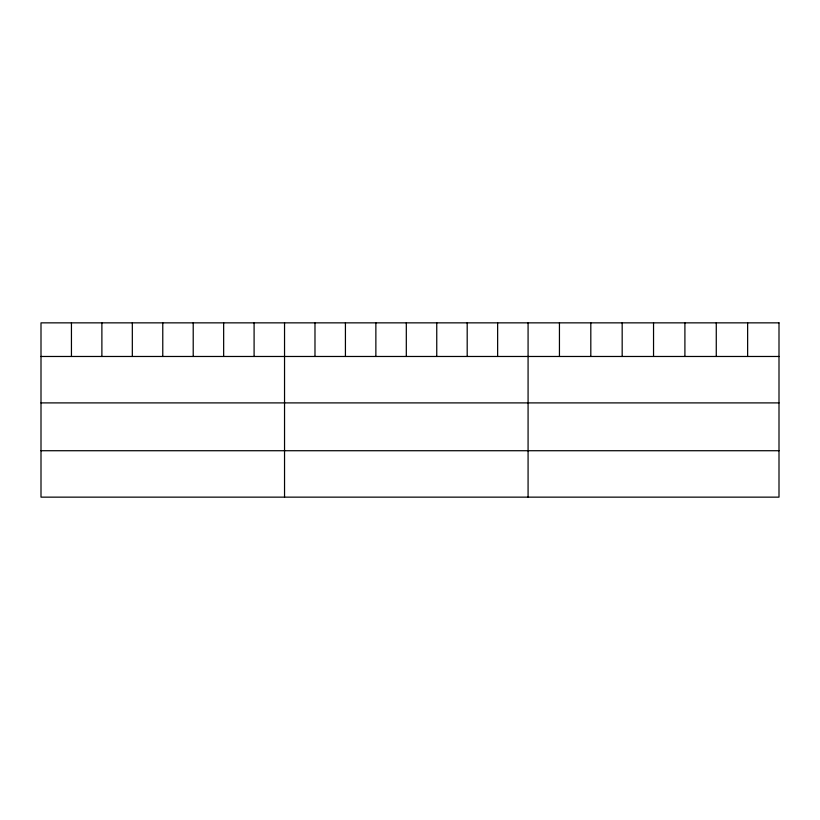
<?xml version="1.0" encoding="UTF-8"?>
<svg xmlns="http://www.w3.org/2000/svg" width="820" height="820" viewBox="0 0 820 820"><rect width="100%" height="100%" fill="white"/><g stroke="black" fill="none" stroke-linecap="round" stroke-linejoin="round"><path stroke-width="1.23" d="M41 356.474L779 356.474M41 402.897L779 402.897M41 450.723L779 450.723M747.635 322.854L747.635 356.474M716.27 322.854L716.27 356.474M684.905 322.854L684.905 356.474M653.54 322.854L653.54 356.474M622.175 322.854L622.175 356.474M590.81 322.854L590.81 356.474M559.445 322.854L559.445 356.474M528.08 322.854L528.08 497.145M497.637 322.854L497.637 356.474M467.195 322.854L467.195 356.474M436.752 322.854L436.752 356.474M406.31 322.854L406.31 356.474M375.867 322.854L375.867 356.474M345.425 322.854L345.425 356.474M314.982 322.854L314.982 356.474M284.54 322.854L284.54 497.145M254.097 322.854L254.097 356.474M223.655 322.854L223.655 356.474M193.212 322.854L193.212 356.474M162.77 322.854L162.77 356.474M132.327 322.854L132.327 356.474M101.885 322.854L101.885 356.474M71.442 322.854L71.442 356.474M779 322.854L41 322.854L41 497.145L779 497.145L779 322.854"/></g></svg>
